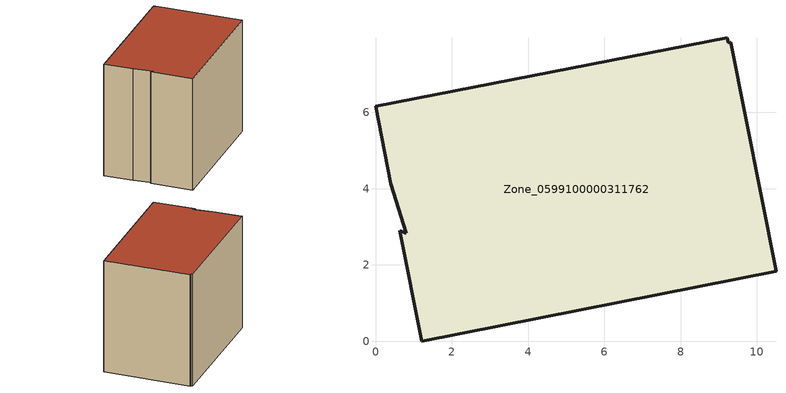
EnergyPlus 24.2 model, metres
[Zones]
Zone_0599100000311762
 floor ground (C_G): 9.22,7.96 9.25,7.82 9.32,7.84 10.5,1.83 1.21,0 0.64,2.9 0.81,2.83 0.4,4.13 0,6.16 z0
 wall outside (C_F): 1.21,0 10.5,1.83 9.32,7.84 9.25,7.82 9.22,7.96 0,6.16 0.4,4.13 0.81,2.83 0.64,2.9 1.21,0 z0:8.23
 roof outside (C_R): 9.25,7.82 9.22,7.96 0,6.16 0.4,4.13 0.81,2.83 0.64,2.9 1.21,0 10.5,1.83 9.32,7.84 z8.23
[BUILDING]
Pand.0599100000311762: North Axis=0; Terrain=City; Loads Convergence Tolerance Value=0.04; Temperature Convergence Tolerance Value=0.4; Solar Distribution=FullExterior; Maximum Number of Warmup Days=25; Minimum Number of Warmup Days=1
[Site:Location]
Rotterdam.The.Hague.AP_ZH_NLD Design_Conditions: Latitude=51.96; Longitude=4.45; Time Zone=1; Elevation=-4.5
[SITE:GROUNDTEMPERATURE:BUILDINGSURFACE]
18, 18, 18, 18, 18, 18, 18, 18, 18, 18, 18, 18
[MATERIAL] Thermal Absorptance=0.9; Solar Absorptance=0.7; Visible Absorptance=0.7
Name | Roughness | Thickness | Conductivity | Density | Specific Heat
G.TC.1975-1991 | MediumSmooth | 0.15 | 0.288461 | 540 | 1210
F.TC.1975-1991 | Rough | 0.3 | 0.230769 | 1920 | 840
R.TC.1975-1991 | MediumRough | 0.2 | 0.153846 | 1500 | 1000
[CONSTRUCTION]
C_G: G.TC.1975-1991
C_F: F.TC.1975-1991
C_R: R.TC.1975-1991
[ZONE]
Zone_0599100000311762: Type=1; Multiplier=1; Ceiling Height=Autocalculate; Volume=Autocalculate; Floor Area=autocalculate; Part of Total Floor Area=Yes
[ZONEINFILTRATION:DESIGNFLOWRATE]
Infil_Zone_0599100000311762: Zone or ZoneList or Space or SpaceList=Zone_0599100000311762; Schedule=AlwaysOn; Design Flow Rate Calculation Method=Flow/Area; Flow Rate per Floor Area=0.003; Constant Term Coefficient=1; Temperature Term Coefficient=0; Velocity Term Coefficient=0; Velocity Squared Term Coefficient=0
[HVACTEMPLATE:ZONE:IDEALLOADSAIRSYSTEM]
Zone_0599100000311762: Maximum Heating Supply Air Temperature=50; Minimum Cooling Supply Air Temperature=13; Maximum Heating Supply Air Humidity Ratio=0.0156; Minimum Cooling Supply Air Humidity Ratio=0.0077; Heating Limit=NoLimit; Cooling Limit=NoLimit; Dehumidification Control Type=ConstantSensibleHeatRatio; Cooling Sensible Heat Ratio=0.7; Dehumidification Setpoint=60; Humidification Control Type=None; Humidification Setpoint=30; Outdoor Air Method=None; Outdoor Air Flow Rate per Person=0.00944; Outdoor Air Flow Rate per Zone Floor Area=0; Outdoor Air Flow Rate per Zone=0; Demand Controlled Ventilation Type=None; Outdoor Air Economizer Type=NoEconomizer; Heat Recovery Type=None; Sensible Heat Recovery Effectiveness=0.7; Latent Heat Recovery Effectiveness=0.65
[ZONECONTROL:THERMOSTAT]
ThermostatControl_Zone_0599100000311762: Zone or ZoneList=Zone_0599100000311762; Control Type Schedule=DualSetpointControlType; Control 1=Thermostat_Zone_0599100000311762; Temperature Difference Between Cutout And Setpoint=0
[THERMOSTATSETPOINT:DUALSETPOINT]
Thermostat_Zone_0599100000311762: Heating Setpoint Temperature Schedule=HeatingSetpoint_Zone_0599100000311762; Cooling Setpoint Temperature Schedule=CoolingSetpoint_Zone_0599100000311762
[SCHEDULE:COMPACT]
HeatingSetpoint_Zone_0599100000311762: Through: 12/31, For: AllDays, Until: 24:00, 21
CoolingSetpoint_Zone_0599100000311762: Through: 12/31, For: AllDays, Until: 24:00, 24
DualSetpointControlType: Through: 12/31, For: AllDays, Until: 24:00, 4
AlwaysOn: Through: 12/31, For: AllDays, Until: 24:00, 1
